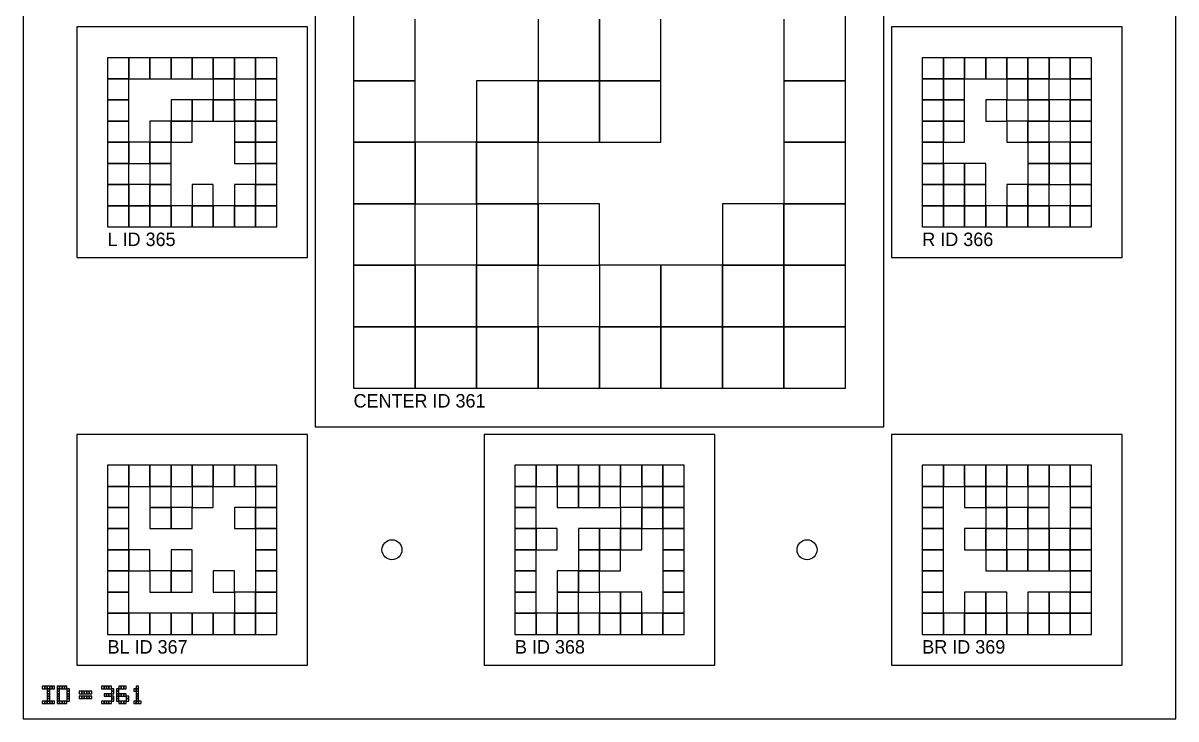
# Model space of a CAD drawing. Extents: x 0 to 1260, y -12 to 1580.
# Drawn here: x 320 to 620, y 640 to 821 of the extents above; entities that cross this region are included whole.
import ezdxf

# ---------------------------------------------------------------- set-up
doc = ezdxf.new("R2010")
doc.units = 0
for name, color, linetype in [('BLACK_POCKET', 7, 'CONTINUOUS'), ('BOARD_TEXT', 7, 'CONTINUOUS'), ('CUT', 7, 'CONTINUOUS'), ('LABEL', 3, 'CONTINUOUS'), ('MOUNT_HOLE', 6, 'CONTINUOUS'), ('QUIET_ZONE', 5, 'CONTINUOUS'), ('TAG_BOUNDARY', 8, 'CONTINUOUS')]:
    doc.layers.add(name, color=color, linetype=linetype)

msp = doc.modelspace()

# ---------------------------------------------------------------- linework, layer by layer
at = {"layer": 'BLACK_POCKET'}
for p, q in [((406, 822), (406, 806)), ((422, 806), (422, 822)), ((454, 822), (454, 806)), ((470, 806), (470, 822)), ((470, 822), (470, 806)), ((486, 806), (486, 822)), ((518, 822), (518, 806)), ((534, 806), (534, 822)), ((347.5, 812), (342, 812)), ((342, 812), (342, 806.5)), ((347.5, 806.5), (347.5, 812)), ((353, 812), (347.5, 812)), ((347.5, 812), (347.5, 806.5)), ((353, 806.5), (353, 812)), ((358.5, 812), (353, 812)), ((353, 812), (353, 806.5)), ((358.5, 806.5), (358.5, 812)), ((364, 812), (358.5, 812)), ((358.5, 812), (358.5, 806.5)), ((364, 806.5), (364, 812)), ((369.5, 812), (364, 812)), ((364, 812), (364, 806.5)), ((369.5, 806.5), (369.5, 812)), ((375, 812), (369.5, 812)), ((369.5, 812), (369.5, 806.5)), ((375, 806.5), (375, 812)), ((380.5, 812), (375, 812)), ((375, 812), (375, 806.5)), ((380.5, 806.5), (380.5, 812)), ((386, 812), (380.5, 812)), ((380.5, 812), (380.5, 806.5)), ((386, 806.5), (386, 812)), ((559.5, 812), (554, 812)), ((554, 812), (554, 806.5)), ((559.5, 806.5), (559.5, 812)), ((565, 812), (559.5, 812)), ((559.5, 812), (559.5, 806.5)), ((565, 806.5), (565, 812)), ((570.5, 812), (565, 812)), ((565, 812), (565, 806.5)), ((570.5, 806.5), (570.5, 812)), ((576, 812), (570.5, 812)), ((570.5, 812), (570.5, 806.5)), ((576, 806.5), (576, 812)), ((581.5, 812), (576, 812)), ((576, 812), (576, 806.5)), ((581.5, 806.5), (581.5, 812)), ((587, 812), (581.5, 812)), ((581.5, 812), (581.5, 806.5)), ((587, 806.5), (587, 812)), ((592.5, 812), (587, 812)), ((587, 812), (587, 806.5)), ((592.5, 806.5), (592.5, 812)), ((598, 812), (592.5, 812)), ((592.5, 812), (592.5, 806.5)), ((598, 806.5), (598, 812)), ((342, 806.5), (347.5, 806.5)), ((347.5, 806.5), (342, 806.5)), ((342, 806.5), (342, 801)), ((347.5, 806.5), (353, 806.5)), ((347.5, 801), (347.5, 806.5)), ((353, 806.5), (358.5, 806.5)), ((358.5, 806.5), (364, 806.5)), ((364, 806.5), (369.5, 806.5)), ((369.5, 806.5), (375, 806.5)), ((375, 806.5), (369.5, 806.5)), ((369.5, 806.5), (369.5, 801)), ((375, 806.5), (380.5, 806.5)), ((375, 801), (375, 806.5)), ((380.5, 806.5), (386, 806.5)), ((386, 806.5), (380.5, 806.5)), ((380.5, 806.5), (380.5, 801)), ((386, 801), (386, 806.5)), ((406, 806), (422, 806)), ((422, 806), (406, 806)), ((406, 806), (406, 790)), ((422, 790), (422, 806)), ((454, 806), (438, 806)), ((438, 806), (438, 790)), ((454, 806), (470, 806)), ((454, 790), (454, 806)), ((470, 806), (454, 806)), ((454, 806), (454, 790)), ((470, 806), (486, 806)), ((470, 790), (470, 806)), ((486, 806), (470, 806)), ((470, 806), (470, 790)), ((486, 790), (486, 806)), ((518, 806), (534, 806)), ((534, 806), (518, 806)), ((518, 806), (518, 790)), ((534, 790), (534, 806)), ((554, 806.5), (559.5, 806.5)), ((559.5, 806.5), (554, 806.5)), ((554, 806.5), (554, 801)), ((559.5, 806.5), (565, 806.5)), ((559.5, 801), (559.5, 806.5)), ((565, 806.5), (559.5, 806.5)), ((559.5, 806.5), (559.5, 801)), ((565, 806.5), (570.5, 806.5)), ((565, 801), (565, 806.5)), ((570.5, 806.5), (576, 806.5)), ((576, 806.5), (581.5, 806.5)), ((581.5, 806.5), (576, 806.5)), ((576, 806.5), (576, 801)), ((581.5, 806.5), (587, 806.5)), ((581.5, 801), (581.5, 806.5)), ((587, 806.5), (581.5, 806.5)), ((581.5, 806.5), (581.5, 801)), ((587, 806.5), (592.5, 806.5)), ((587, 801), (587, 806.5)), ((592.5, 806.5), (598, 806.5)), ((598, 806.5), (592.5, 806.5)), ((592.5, 806.5), (592.5, 801)), ((598, 801), (598, 806.5)), ((342, 801), (347.5, 801)), ((347.5, 801), (342, 801)), ((342, 801), (342, 795.5)), ((347.5, 795.5), (347.5, 801)), ((364, 801), (358.5, 801)), ((358.5, 801), (358.5, 795.5)), ((364, 795.5), (364, 801)), ((369.5, 801), (364, 801)), ((364, 801), (364, 795.5)), ((369.5, 801), (375, 801)), ((369.5, 795.5), (369.5, 801)), ((375, 801), (369.5, 801)), ((369.5, 801), (369.5, 795.5)), ((375, 795.5), (375, 801)), ((380.5, 801), (375, 801)), ((375, 801), (375, 795.5)), ((380.5, 801), (386, 801)), ((380.5, 795.5), (380.5, 801)), ((386, 801), (380.5, 801)), ((380.5, 801), (380.5, 795.5)), ((386, 795.5), (386, 801)), ((554, 801), (559.5, 801)), ((559.5, 801), (554, 801)), ((554, 801), (554, 795.5)), ((559.5, 801), (565, 801)), ((559.5, 795.5), (559.5, 801)), ((565, 801), (559.5, 801)), ((559.5, 801), (559.5, 795.5)), ((565, 795.5), (565, 801)), ((576, 801), (570.5, 801)), ((570.5, 801), (570.5, 795.5)), ((576, 801), (581.5, 801)), ((576, 795.5), (576, 801)), ((581.5, 801), (587, 801)), ((587, 801), (581.5, 801)), ((581.5, 801), (581.5, 795.5)), ((587, 795.5), (587, 801)), ((592.5, 801), (587, 801)), ((587, 801), (587, 795.5)), ((592.5, 801), (598, 801)), ((592.5, 795.5), (592.5, 801)), ((598, 801), (592.5, 801)), ((592.5, 801), (592.5, 795.5)), ((598, 795.5), (598, 801)), ((342, 795.5), (347.5, 795.5)), ((347.5, 795.5), (342, 795.5)), ((342, 795.5), (342, 790)), ((347.5, 790), (347.5, 795.5)), ((358.5, 795.5), (353, 795.5)), ((353, 795.5), (353, 790)), ((358.5, 795.5), (364, 795.5)), ((358.5, 790), (358.5, 795.5)), ((364, 795.5), (358.5, 795.5)), ((358.5, 795.5), (358.5, 790)), ((364, 795.5), (369.5, 795.5)), ((364, 790), (364, 795.5)), ((369.5, 795.5), (375, 795.5)), ((375, 795.5), (380.5, 795.5)), ((380.5, 795.5), (375, 795.5)), ((375, 795.5), (375, 790)), ((380.5, 795.5), (386, 795.5)), ((380.5, 790), (380.5, 795.5)), ((386, 795.5), (380.5, 795.5)), ((380.5, 795.5), (380.5, 790)), ((386, 790), (386, 795.5)), ((554, 795.5), (559.5, 795.5)), ((559.5, 795.5), (554, 795.5)), ((554, 795.5), (554, 790)), ((559.5, 795.5), (565, 795.5)), ((559.5, 790), (559.5, 795.5)), ((565, 795.5), (559.5, 795.5)), ((559.5, 795.5), (559.5, 790)), ((565, 790), (565, 795.5)), ((570.5, 795.5), (576, 795.5)), ((581.5, 795.5), (576, 795.5)), ((576, 795.5), (576, 790)), ((581.5, 795.5), (587, 795.5)), ((581.5, 790), (581.5, 795.5)), ((587, 795.5), (581.5, 795.5)), ((581.5, 795.5), (581.5, 790)), ((587, 795.5), (592.5, 795.5)), ((587, 790), (587, 795.5)), ((592.5, 795.5), (598, 795.5)), ((598, 795.5), (592.5, 795.5)), ((592.5, 795.5), (592.5, 790)), ((598, 790), (598, 795.5)), ((342, 790), (347.5, 790)), ((347.5, 790), (342, 790)), ((342, 790), (342, 784.5)), ((347.5, 784.5), (347.5, 790)), ((353, 790), (347.5, 790)), ((347.5, 790), (347.5, 784.5)), ((353, 790), (358.5, 790)), ((353, 784.5), (353, 790)), ((358.5, 790), (353, 790)), ((353, 790), (353, 784.5)), ((358.5, 790), (364, 790)), ((358.5, 784.5), (358.5, 790)), ((375, 790), (380.5, 790)), ((380.5, 790), (375, 790)), ((375, 790), (375, 784.5)), ((380.5, 790), (386, 790)), ((380.5, 784.5), (380.5, 790)), ((386, 790), (380.5, 790)), ((380.5, 790), (380.5, 784.5)), ((386, 784.5), (386, 790)), ((406, 790), (422, 790)), ((422, 790), (406, 790)), ((406, 790), (406, 774)), ((422, 774), (422, 790)), ((438, 790), (422, 790)), ((422, 790), (422, 774)), ((438, 790), (454, 790)), ((438, 774), (438, 790)), ((454, 790), (438, 790)), ((438, 790), (438, 774)), ((454, 790), (470, 790)), ((454, 774), (454, 790)), ((470, 790), (486, 790)), ((518, 790), (534, 790)), ((534, 790), (518, 790)), ((518, 790), (518, 774)), ((534, 774), (534, 790)), ((554, 790), (559.5, 790)), ((559.5, 790), (554, 790)), ((554, 790), (554, 784.5)), ((559.5, 790), (565, 790)), ((559.5, 784.5), (559.5, 790)), ((576, 790), (581.5, 790)), ((581.5, 790), (587, 790)), ((587, 790), (581.5, 790)), ((581.5, 790), (581.5, 784.5)), ((587, 784.5), (587, 790)), ((592.5, 790), (587, 790)), ((587, 790), (587, 784.5)), ((592.5, 790), (598, 790)), ((592.5, 784.5), (592.5, 790)), ((598, 790), (592.5, 790)), ((592.5, 790), (592.5, 784.5)), ((598, 784.5), (598, 790)), ((342, 784.5), (347.5, 784.5)), ((347.5, 784.5), (342, 784.5)), ((342, 784.5), (342, 779)), ((347.5, 784.5), (353, 784.5)), ((347.5, 779), (347.5, 784.5)), ((353, 784.5), (358.5, 784.5)), ((358.5, 784.5), (353, 784.5)), ((353, 784.5), (353, 779)), ((358.5, 779), (358.5, 784.5)), ((375, 784.5), (380.5, 784.5)), ((380.5, 784.5), (386, 784.5)), ((386, 784.5), (380.5, 784.5)), ((380.5, 784.5), (380.5, 779)), ((386, 779), (386, 784.5)), ((554, 784.5), (559.5, 784.5)), ((559.5, 784.5), (554, 784.5)), ((554, 784.5), (554, 779)), ((559.5, 779), (559.5, 784.5)), ((565, 784.5), (559.5, 784.5)), ((559.5, 784.5), (559.5, 779)), ((565, 779), (565, 784.5)), ((570.5, 784.5), (565, 784.5)), ((565, 784.5), (565, 779)), ((570.5, 779), (570.5, 784.5)), ((581.5, 784.5), (587, 784.5)), ((587, 784.5), (581.5, 784.5)), ((581.5, 784.5), (581.5, 779)), ((587, 784.5), (592.5, 784.5)), ((587, 779), (587, 784.5)), ((592.5, 784.5), (587, 784.5)), ((587, 784.5), (587, 779)), ((592.5, 784.5), (598, 784.5)), ((592.5, 779), (592.5, 784.5)), ((598, 784.5), (592.5, 784.5)), ((592.5, 784.5), (592.5, 779)), ((598, 779), (598, 784.5)), ((342, 779), (347.5, 779)), ((347.5, 779), (342, 779)), ((342, 779), (342, 773.5)), ((347.5, 773.5), (347.5, 779)), ((353, 779), (347.5, 779)), ((347.5, 779), (347.5, 773.5)), ((353, 779), (358.5, 779)), ((353, 773.5), (353, 779)), ((358.5, 779), (353, 779)), ((353, 779), (353, 773.5)), ((358.5, 773.5), (358.5, 779)), ((369.5, 779), (364, 779)), ((364, 779), (364, 773.5)), ((369.5, 773.5), (369.5, 779)), ((380.5, 779), (375, 779)), ((375, 779), (375, 773.5)), ((380.5, 779), (386, 779)), ((380.5, 773.5), (380.5, 779)), ((386, 779), (380.5, 779)), ((380.5, 779), (380.5, 773.5)), ((386, 773.5), (386, 779)), ((554, 779), (559.5, 779)), ((559.5, 779), (554, 779)), ((554, 779), (554, 773.5)), ((559.5, 779), (565, 779)), ((559.5, 773.5), (559.5, 779)), ((565, 779), (559.5, 779)), ((559.5, 779), (559.5, 773.5)), ((565, 779), (570.5, 779)), ((565, 773.5), (565, 779)), ((570.5, 779), (565, 779)), ((565, 779), (565, 773.5)), ((570.5, 773.5), (570.5, 779)), ((581.5, 779), (576, 779)), ((576, 779), (576, 773.5)), ((581.5, 779), (587, 779)), ((581.5, 773.5), (581.5, 779)), ((587, 779), (581.5, 779)), ((581.5, 779), (581.5, 773.5)), ((587, 779), (592.5, 779)), ((587, 773.5), (587, 779)), ((592.5, 779), (598, 779)), ((598, 779), (592.5, 779)), ((592.5, 779), (592.5, 773.5)), ((598, 773.5), (598, 779)), ((406, 774), (422, 774)), ((422, 774), (406, 774)), ((406, 774), (406, 758)), ((422, 774), (438, 774)), ((422, 758), (422, 774)), ((438, 774), (454, 774)), ((454, 774), (438, 774)), ((438, 774), (438, 758)), ((454, 758), (454, 774)), ((470, 774), (454, 774)), ((454, 774), (454, 758)), ((470, 758), (470, 774)), ((518, 774), (502, 774)), ((502, 774), (502, 758)), ((518, 774), (534, 774)), ((518, 758), (518, 774)), ((534, 774), (518, 774)), ((518, 774), (518, 758)), ((534, 758), (534, 774)), ((342, 773.5), (347.5, 773.5)), ((347.5, 773.5), (342, 773.5)), ((342, 773.5), (342, 768)), ((347.5, 773.5), (353, 773.5)), ((347.5, 768), (347.5, 773.5)), ((353, 773.5), (347.5, 773.5)), ((347.5, 773.5), (347.5, 768)), ((353, 773.5), (358.5, 773.5)), ((353, 768), (353, 773.5)), ((358.5, 773.5), (353, 773.5)), ((353, 773.5), (353, 768)), ((358.5, 768), (358.5, 773.5)), ((364, 773.5), (358.5, 773.5)), ((358.5, 773.5), (358.5, 768)), ((364, 773.5), (369.5, 773.5)), ((364, 768), (364, 773.5)), ((369.5, 773.5), (364, 773.5)), ((364, 773.5), (364, 768)), ((369.5, 768), (369.5, 773.5)), ((375, 773.5), (369.5, 773.5)), ((369.5, 773.5), (369.5, 768)), ((375, 773.5), (380.5, 773.5)), ((375, 768), (375, 773.5)), ((380.5, 773.5), (375, 773.5)), ((375, 773.5), (375, 768)), ((380.5, 773.5), (386, 773.5)), ((380.5, 768), (380.5, 773.5)), ((386, 773.5), (380.5, 773.5)), ((380.5, 773.5), (380.5, 768)), ((386, 768), (386, 773.5)), ((554, 773.5), (559.5, 773.5)), ((559.5, 773.5), (554, 773.5)), ((554, 773.5), (554, 768)), ((559.5, 773.5), (565, 773.5)), ((559.5, 768), (559.5, 773.5)), ((565, 773.5), (559.5, 773.5)), ((559.5, 773.5), (559.5, 768)), ((565, 773.5), (570.5, 773.5)), ((565, 768), (565, 773.5)), ((570.5, 773.5), (565, 773.5)), ((565, 773.5), (565, 768)), ((570.5, 768), (570.5, 773.5)), ((576, 773.5), (570.5, 773.5)), ((570.5, 773.5), (570.5, 768)), ((576, 773.5), (581.5, 773.5)), ((576, 768), (576, 773.5)), ((581.5, 773.5), (576, 773.5)), ((576, 773.5), (576, 768)), ((581.5, 773.5), (587, 773.5)), ((581.5, 768), (581.5, 773.5)), ((587, 773.5), (581.5, 773.5)), ((581.5, 773.5), (581.5, 768)), ((587, 768), (587, 773.5)), ((592.5, 773.5), (587, 773.5)), ((587, 773.5), (587, 768)), ((592.5, 773.5), (598, 773.5)), ((592.5, 768), (592.5, 773.5)), ((598, 773.5), (592.5, 773.5)), ((592.5, 773.5), (592.5, 768)), ((598, 768), (598, 773.5)), ((342, 768), (347.5, 768)), ((347.5, 768), (353, 768)), ((353, 768), (358.5, 768)), ((358.5, 768), (364, 768)), ((364, 768), (369.5, 768)), ((369.5, 768), (375, 768)), ((375, 768), (380.5, 768)), ((380.5, 768), (386, 768)), ((554, 768), (559.5, 768)), ((559.5, 768), (565, 768)), ((565, 768), (570.5, 768)), ((570.5, 768), (576, 768)), ((576, 768), (581.5, 768)), ((581.5, 768), (587, 768)), ((587, 768), (592.5, 768)), ((592.5, 768), (598, 768)), ((406, 758), (422, 758)), ((422, 758), (406, 758)), ((406, 758), (406, 742)), ((422, 742), (422, 758)), ((438, 758), (422, 758)), ((422, 758), (422, 742)), ((438, 758), (454, 758)), ((438, 742), (438, 758)), ((454, 758), (438, 758)), ((438, 758), (438, 742)), ((454, 758), (470, 758)), ((454, 742), (454, 758)), ((486, 758), (470, 758)), ((470, 758), (470, 742)), ((486, 742), (486, 758)), ((502, 758), (486, 758)), ((486, 758), (486, 742)), ((502, 758), (518, 758)), ((502, 742), (502, 758)), ((518, 758), (502, 758)), ((502, 758), (502, 742)), ((518, 758), (534, 758)), ((518, 742), (518, 758)), ((534, 758), (518, 758)), ((518, 758), (518, 742)), ((534, 742), (534, 758)), ((406, 742), (422, 742)), ((422, 742), (406, 742)), ((406, 742), (406, 726)), ((422, 742), (438, 742)), ((422, 726), (422, 742)), ((438, 742), (422, 742)), ((422, 742), (422, 726)), ((438, 742), (454, 742)), ((438, 726), (438, 742)), ((454, 742), (438, 742)), ((438, 742), (438, 726)), ((454, 726), (454, 742)), ((470, 742), (454, 742)), ((454, 742), (454, 726)), ((470, 742), (486, 742)), ((470, 726), (470, 742)), ((486, 742), (470, 742)), ((470, 742), (470, 726)), ((486, 742), (502, 742)), ((486, 726), (486, 742)), ((502, 742), (486, 742)), ((486, 742), (486, 726)), ((502, 742), (518, 742)), ((502, 726), (502, 742)), ((518, 742), (502, 742)), ((502, 742), (502, 726)), ((518, 742), (534, 742)), ((518, 726), (518, 742)), ((534, 742), (518, 742)), ((518, 742), (518, 726)), ((534, 726), (534, 742)), ((406, 726), (422, 726)), ((422, 726), (438, 726)), ((438, 726), (454, 726)), ((454, 726), (470, 726)), ((470, 726), (486, 726)), ((486, 726), (502, 726)), ((502, 726), (518, 726)), ((518, 726), (534, 726)), ((347.5, 706), (342, 706)), ((342, 706), (342, 700.5)), ((347.5, 700.5), (347.5, 706)), ((353, 706), (347.5, 706)), ((347.5, 706), (347.5, 700.5)), ((353, 700.5), (353, 706)), ((358.5, 706), (353, 706)), ((353, 706), (353, 700.5)), ((358.5, 700.5), (358.5, 706)), ((364, 706), (358.5, 706)), ((358.5, 706), (358.5, 700.5)), ((364, 700.5), (364, 706)), ((369.5, 706), (364, 706)), ((364, 706), (364, 700.5)), ((369.5, 700.5), (369.5, 706)), ((375, 706), (369.5, 706)), ((369.5, 706), (369.5, 700.5)), ((375, 700.5), (375, 706)), ((380.5, 706), (375, 706)), ((375, 706), (375, 700.5)), ((380.5, 700.5), (380.5, 706)), ((386, 706), (380.5, 706)), ((380.5, 706), (380.5, 700.5)), ((386, 700.5), (386, 706)), ((453.5, 706), (448, 706)), ((448, 706), (448, 700.5)), ((453.5, 700.5), (453.5, 706)), ((459, 706), (453.5, 706)), ((453.5, 706), (453.5, 700.5)), ((459, 700.5), (459, 706)), ((464.5, 706), (459, 706)), ((459, 706), (459, 700.5)), ((464.5, 700.5), (464.5, 706)), ((470, 706), (464.5, 706)), ((464.5, 706), (464.5, 700.5)), ((470, 700.5), (470, 706)), ((475.5, 706), (470, 706)), ((470, 706), (470, 700.5)), ((475.5, 700.5), (475.5, 706)), ((481, 706), (475.5, 706)), ((475.5, 706), (475.5, 700.5)), ((481, 700.5), (481, 706)), ((486.5, 706), (481, 706)), ((481, 706), (481, 700.5)), ((486.5, 700.5), (486.5, 706)), ((492, 706), (486.5, 706)), ((486.5, 706), (486.5, 700.5)), ((492, 700.5), (492, 706)), ((559.5, 706), (554, 706)), ((554, 706), (554, 700.5)), ((559.5, 700.5), (559.5, 706)), ((565, 706), (559.5, 706)), ((559.5, 706), (559.5, 700.5)), ((565, 700.5), (565, 706)), ((570.5, 706), (565, 706)), ((565, 706), (565, 700.5)), ((570.5, 700.5), (570.5, 706)), ((576, 706), (570.5, 706)), ((570.5, 706), (570.5, 700.5)), ((576, 700.5), (576, 706)), ((581.5, 706), (576, 706)), ((576, 706), (576, 700.5)), ((581.5, 700.5), (581.5, 706)), ((587, 706), (581.5, 706)), ((581.5, 706), (581.5, 700.5)), ((587, 700.5), (587, 706)), ((592.5, 706), (587, 706)), ((587, 706), (587, 700.5)), ((592.5, 700.5), (592.5, 706)), ((598, 706), (592.5, 706)), ((592.5, 706), (592.5, 700.5)), ((598, 700.5), (598, 706)), ((342, 700.5), (347.5, 700.5)), ((347.5, 700.5), (342, 700.5)), ((342, 700.5), (342, 695)), ((347.5, 700.5), (353, 700.5)), ((347.5, 695), (347.5, 700.5)), ((353, 700.5), (358.5, 700.5)), ((358.5, 700.5), (353, 700.5)), ((353, 700.5), (353, 695)), ((358.5, 700.5), (364, 700.5)), ((358.5, 695), (358.5, 700.5)), ((364, 700.5), (369.5, 700.5)), ((369.5, 700.5), (364, 700.5)), ((364, 700.5), (364, 695)), ((369.5, 700.5), (375, 700.5)), ((369.5, 695), (369.5, 700.5)), ((375, 700.5), (380.5, 700.5)), ((380.5, 700.5), (386, 700.5)), ((386, 700.5), (380.5, 700.5)), ((380.5, 700.5), (380.5, 695)), ((386, 695), (386, 700.5)), ((448, 700.5), (453.5, 700.5)), ((453.5, 700.5), (448, 700.5)), ((448, 700.5), (448, 695)), ((453.5, 700.5), (459, 700.5)), ((453.5, 695), (453.5, 700.5)), ((459, 700.5), (464.5, 700.5)), ((464.5, 700.5), (459, 700.5)), ((459, 700.5), (459, 695)), ((464.5, 700.5), (470, 700.5)), ((464.5, 695), (464.5, 700.5)), ((470, 700.5), (464.5, 700.5)), ((464.5, 700.5), (464.5, 695)), ((470, 700.5), (475.5, 700.5)), ((470, 695), (470, 700.5)), ((475.5, 700.5), (470, 700.5)), ((470, 700.5), (470, 695)), ((475.5, 700.5), (481, 700.5)), ((475.5, 695), (475.5, 700.5)), ((481, 700.5), (486.5, 700.5)), ((486.5, 700.5), (481, 700.5)), ((481, 700.5), (481, 695)), ((486.5, 700.5), (492, 700.5)), ((486.5, 695), (486.5, 700.5)), ((492, 700.5), (486.5, 700.5)), ((486.5, 700.5), (486.5, 695)), ((492, 695), (492, 700.5)), ((554, 700.5), (559.5, 700.5)), ((559.5, 700.5), (554, 700.5)), ((554, 700.5), (554, 695)), ((559.5, 700.5), (565, 700.5)), ((559.5, 695), (559.5, 700.5)), ((565, 700.5), (570.5, 700.5)), ((570.5, 700.5), (565, 700.5)), ((565, 700.5), (565, 695)), ((570.5, 700.5), (576, 700.5)), ((570.5, 695), (570.5, 700.5)), ((576, 700.5), (570.5, 700.5)), ((570.5, 700.5), (570.5, 695)), ((576, 700.5), (581.5, 700.5)), ((576, 695), (576, 700.5)), ((581.5, 700.5), (587, 700.5)), ((587, 700.5), (581.5, 700.5)), ((581.5, 700.5), (581.5, 695)), ((587, 700.5), (592.5, 700.5)), ((587, 695), (587, 700.5)), ((592.5, 700.5), (598, 700.5)), ((598, 700.5), (592.5, 700.5)), ((592.5, 700.5), (592.5, 695)), ((598, 695), (598, 700.5)), ((342, 695), (347.5, 695)), ((347.5, 695), (342, 695)), ((342, 695), (342, 689.5)), ((347.5, 689.5), (347.5, 695)), ((353, 695), (358.5, 695)), ((358.5, 695), (353, 695)), ((353, 695), (353, 689.5)), ((358.5, 689.5), (358.5, 695)), ((364, 695), (358.5, 695)), ((358.5, 695), (358.5, 689.5)), ((364, 695), (369.5, 695)), ((364, 689.5), (364, 695)), ((380.5, 695), (375, 695)), ((375, 695), (375, 689.5)), ((380.5, 695), (386, 695)), ((380.5, 689.5), (380.5, 695)), ((386, 695), (380.5, 695)), ((380.5, 695), (380.5, 689.5)), ((386, 689.5), (386, 695)), ((448, 695), (453.5, 695)), ((453.5, 695), (448, 695)), ((448, 695), (448, 689.5)), ((453.5, 689.5), (453.5, 695)), ((459, 695), (464.5, 695)), ((464.5, 695), (470, 695)), ((470, 695), (475.5, 695)), ((481, 695), (475.5, 695)), ((475.5, 695), (475.5, 689.5)), ((481, 695), (486.5, 695)), ((481, 689.5), (481, 695)), ((486.5, 695), (481, 695)), ((481, 695), (481, 689.5)), ((486.5, 695), (492, 695)), ((486.5, 689.5), (486.5, 695)), ((492, 695), (486.5, 695)), ((486.5, 695), (486.5, 689.5)), ((492, 689.5), (492, 695)), ((554, 695), (559.5, 695)), ((559.5, 695), (554, 695)), ((554, 695), (554, 689.5)), ((559.5, 689.5), (559.5, 695)), ((565, 695), (570.5, 695)), ((570.5, 695), (576, 695)), ((576, 695), (570.5, 695)), ((570.5, 695), (570.5, 689.5)), ((576, 689.5), (576, 695)), ((581.5, 695), (576, 695)), ((576, 695), (576, 689.5)), ((581.5, 695), (587, 695)), ((581.5, 689.5), (581.5, 695)), ((587, 695), (581.5, 695)), ((581.5, 695), (581.5, 689.5)), ((587, 689.5), (587, 695)), ((592.5, 695), (598, 695)), ((598, 695), (592.5, 695)), ((592.5, 695), (592.5, 689.5)), ((598, 689.5), (598, 695)), ((342, 689.5), (347.5, 689.5)), ((347.5, 689.5), (342, 689.5)), ((342, 689.5), (342, 684)), ((347.5, 684), (347.5, 689.5)), ((353, 689.5), (358.5, 689.5)), ((358.5, 689.5), (364, 689.5)), ((375, 689.5), (380.5, 689.5)), ((380.5, 689.5), (386, 689.5)), ((386, 689.5), (380.5, 689.5)), ((380.5, 689.5), (380.5, 684)), ((386, 684), (386, 689.5)), ((448, 689.5), (453.5, 689.5)), ((453.5, 689.5), (448, 689.5)), ((448, 689.5), (448, 684)), ((453.5, 684), (453.5, 689.5)), ((459, 689.5), (453.5, 689.5)), ((453.5, 689.5), (453.5, 684)), ((459, 684), (459, 689.5)), ((470, 689.5), (464.5, 689.5)), ((464.5, 689.5), (464.5, 684)), ((470, 684), (470, 689.5)), ((475.5, 689.5), (470, 689.5)), ((470, 689.5), (470, 684)), ((475.5, 689.5), (481, 689.5)), ((475.5, 684), (475.5, 689.5)), ((481, 689.5), (475.5, 689.5)), ((475.5, 689.5), (475.5, 684)), ((481, 689.5), (486.5, 689.5)), ((481, 684), (481, 689.5)), ((486.5, 689.5), (492, 689.5)), ((492, 689.5), (486.5, 689.5)), ((486.5, 689.5), (486.5, 684)), ((492, 684), (492, 689.5)), ((554, 689.5), (559.5, 689.5)), ((559.5, 689.5), (554, 689.5)), ((554, 689.5), (554, 684)), ((559.5, 684), (559.5, 689.5)), ((570.5, 689.5), (565, 689.5)), ((565, 689.5), (565, 684)), ((570.5, 689.5), (576, 689.5)), ((570.5, 684), (570.5, 689.5)), ((576, 689.5), (570.5, 689.5)), ((570.5, 689.5), (570.5, 684)), ((576, 689.5), (581.5, 689.5)), ((576, 684), (576, 689.5)), ((581.5, 689.5), (587, 689.5)), ((587, 689.5), (581.5, 689.5)), ((581.5, 689.5), (581.5, 684)), ((587, 684), (587, 689.5)), ((592.5, 689.5), (587, 689.5)), ((587, 689.5), (587, 684)), ((592.5, 689.5), (598, 689.5)), ((592.5, 684), (592.5, 689.5)), ((598, 689.5), (592.5, 689.5)), ((592.5, 689.5), (592.5, 684)), ((598, 684), (598, 689.5)), ((342, 684), (347.5, 684)), ((347.5, 684), (342, 684)), ((342, 684), (342, 678.5)), ((347.5, 678.5), (347.5, 684)), ((353, 684), (347.5, 684)), ((347.5, 684), (347.5, 678.5)), ((353, 678.5), (353, 684)), ((364, 684), (358.5, 684)), ((358.5, 684), (358.5, 678.5)), ((364, 678.5), (364, 684)), ((380.5, 684), (386, 684)), ((386, 684), (380.5, 684)), ((380.5, 684), (380.5, 678.5)), ((386, 678.5), (386, 684)), ((448, 684), (453.5, 684)), ((453.5, 684), (448, 684)), ((448, 684), (448, 678.5)), ((453.5, 684), (459, 684)), ((453.5, 678.5), (453.5, 684)), ((464.5, 684), (470, 684)), ((470, 684), (464.5, 684)), ((464.5, 684), (464.5, 678.5)), ((470, 684), (475.5, 684)), ((470, 678.5), (470, 684)), ((475.5, 684), (470, 684)), ((470, 684), (470, 678.5)), ((475.5, 684), (481, 684)), ((475.5, 678.5), (475.5, 684)), ((486.5, 684), (492, 684)), ((492, 684), (486.5, 684)), ((486.5, 684), (486.5, 678.5)), ((492, 678.5), (492, 684)), ((554, 684), (559.5, 684)), ((559.5, 684), (554, 684)), ((554, 684), (554, 678.5)), ((559.5, 678.5), (559.5, 684)), ((565, 684), (570.5, 684)), ((570.5, 684), (576, 684)), ((576, 684), (570.5, 684)), ((570.5, 684), (570.5, 678.5)), ((576, 678.5), (576, 684)), ((581.5, 684), (576, 684)), ((576, 684), (576, 678.5)), ((581.5, 684), (587, 684)), ((581.5, 678.5), (581.5, 684)), ((587, 684), (581.5, 684)), ((581.5, 684), (581.5, 678.5)), ((587, 684), (592.5, 684)), ((587, 678.5), (587, 684)), ((592.5, 684), (587, 684)), ((587, 684), (587, 678.5)), ((592.5, 684), (598, 684)), ((592.5, 678.5), (592.5, 684)), ((598, 684), (592.5, 684)), ((592.5, 684), (592.5, 678.5)), ((598, 678.5), (598, 684)), ((342, 678.5), (347.5, 678.5)), ((347.5, 678.5), (342, 678.5)), ((342, 678.5), (342, 673)), ((347.5, 678.5), (353, 678.5)), ((347.5, 673), (347.5, 678.5)), ((358.5, 678.5), (353, 678.5)), ((353, 678.5), (353, 673)), ((358.5, 678.5), (364, 678.5)), ((358.5, 673), (358.5, 678.5)), ((364, 678.5), (358.5, 678.5)), ((358.5, 678.5), (358.5, 673)), ((364, 673), (364, 678.5)), ((375, 678.5), (369.5, 678.5)), ((369.5, 678.5), (369.5, 673)), ((375, 673), (375, 678.5)), ((380.5, 678.5), (386, 678.5)), ((386, 678.5), (380.5, 678.5)), ((380.5, 678.5), (380.5, 673)), ((386, 673), (386, 678.5)), ((448, 678.5), (453.5, 678.5)), ((453.5, 678.5), (448, 678.5)), ((448, 678.5), (448, 673)), ((453.5, 673), (453.5, 678.5)), ((464.5, 678.5), (459, 678.5)), ((459, 678.5), (459, 673)), ((464.5, 678.5), (470, 678.5)), ((464.5, 673), (464.5, 678.5)), ((470, 678.5), (464.5, 678.5)), ((464.5, 678.5), (464.5, 673)), ((470, 678.5), (475.5, 678.5)), ((470, 673), (470, 678.5)), ((486.5, 678.5), (492, 678.5)), ((492, 678.5), (486.5, 678.5)), ((486.5, 678.5), (486.5, 673)), ((492, 673), (492, 678.5)), ((554, 678.5), (559.5, 678.5)), ((559.5, 678.5), (554, 678.5)), ((554, 678.5), (554, 673)), ((559.5, 673), (559.5, 678.5)), ((570.5, 678.5), (576, 678.5)), ((576, 678.5), (581.5, 678.5)), ((581.5, 678.5), (587, 678.5)), ((587, 678.5), (592.5, 678.5)), ((592.5, 678.5), (598, 678.5)), ((598, 678.5), (592.5, 678.5)), ((592.5, 678.5), (592.5, 673)), ((598, 673), (598, 678.5)), ((342, 673), (347.5, 673)), ((347.5, 673), (342, 673)), ((342, 673), (342, 667.5)), ((347.5, 667.5), (347.5, 673)), ((353, 673), (358.5, 673)), ((358.5, 673), (364, 673)), ((369.5, 673), (375, 673)), ((380.5, 673), (375, 673)), ((375, 673), (375, 667.5)), ((380.5, 673), (386, 673)), ((380.5, 667.5), (380.5, 673)), ((386, 673), (380.5, 673)), ((380.5, 673), (380.5, 667.5)), ((386, 667.5), (386, 673)), ((448, 673), (453.5, 673)), ((453.5, 673), (448, 673)), ((448, 673), (448, 667.5)), ((453.5, 667.5), (453.5, 673)), ((459, 673), (464.5, 673)), ((464.5, 673), (459, 673)), ((459, 673), (459, 667.5)), ((464.5, 673), (470, 673)), ((464.5, 667.5), (464.5, 673)), ((475.5, 673), (470, 673)), ((470, 673), (470, 667.5)), ((475.5, 667.5), (475.5, 673)), ((481, 673), (475.5, 673)), ((475.5, 673), (475.5, 667.5)), ((481, 667.5), (481, 673)), ((486.5, 673), (492, 673)), ((492, 673), (486.5, 673)), ((486.5, 673), (486.5, 667.5)), ((492, 667.5), (492, 673)), ((554, 673), (559.5, 673)), ((559.5, 673), (554, 673)), ((554, 673), (554, 667.5)), ((559.5, 667.5), (559.5, 673)), ((570.5, 673), (565, 673)), ((565, 673), (565, 667.5)), ((570.5, 667.5), (570.5, 673)), ((576, 673), (570.5, 673)), ((570.5, 673), (570.5, 667.5)), ((576, 667.5), (576, 673)), ((587, 673), (581.5, 673)), ((581.5, 673), (581.5, 667.5)), ((587, 667.5), (587, 673)), ((592.5, 673), (587, 673)), ((587, 673), (587, 667.5)), ((592.5, 673), (598, 673)), ((592.5, 667.5), (592.5, 673)), ((598, 673), (592.5, 673)), ((592.5, 673), (592.5, 667.5)), ((598, 667.5), (598, 673)), ((342, 667.5), (347.5, 667.5)), ((347.5, 667.5), (342, 667.5)), ((342, 667.5), (342, 662)), ((347.5, 662), (347.5, 667.5)), ((353, 667.5), (347.5, 667.5)), ((347.5, 667.5), (347.5, 662)), ((353, 662), (353, 667.5)), ((358.5, 667.5), (353, 667.5)), ((353, 667.5), (353, 662)), ((358.5, 662), (358.5, 667.5)), ((364, 667.5), (358.5, 667.5)), ((358.5, 667.5), (358.5, 662)), ((364, 662), (364, 667.5)), ((369.5, 667.5), (364, 667.5)), ((364, 667.5), (364, 662)), ((369.5, 662), (369.5, 667.5)), ((375, 667.5), (369.5, 667.5)), ((369.5, 667.5), (369.5, 662)), ((375, 667.5), (380.5, 667.5)), ((375, 662), (375, 667.5)), ((380.5, 667.5), (375, 667.5)), ((375, 667.5), (375, 662)), ((380.5, 667.5), (386, 667.5)), ((380.5, 662), (380.5, 667.5)), ((386, 667.5), (380.5, 667.5)), ((380.5, 667.5), (380.5, 662)), ((386, 662), (386, 667.5)), ((448, 667.5), (453.5, 667.5)), ((453.5, 667.5), (448, 667.5)), ((448, 667.5), (448, 662)), ((453.5, 662), (453.5, 667.5)), ((459, 667.5), (453.5, 667.5)), ((453.5, 667.5), (453.5, 662)), ((459, 667.5), (464.5, 667.5)), ((459, 662), (459, 667.5)), ((464.5, 667.5), (459, 667.5)), ((459, 667.5), (459, 662)), ((464.5, 662), (464.5, 667.5)), ((470, 667.5), (464.5, 667.5)), ((464.5, 667.5), (464.5, 662)), ((470, 667.5), (475.5, 667.5)), ((470, 662), (470, 667.5)), ((475.5, 667.5), (470, 667.5)), ((470, 667.5), (470, 662)), ((475.5, 667.5), (481, 667.5)), ((475.5, 662), (475.5, 667.5)), ((481, 667.5), (475.5, 667.5)), ((475.5, 667.5), (475.5, 662)), ((481, 662), (481, 667.5)), ((486.5, 667.5), (481, 667.5)), ((481, 667.5), (481, 662)), ((486.5, 667.5), (492, 667.5)), ((486.5, 662), (486.5, 667.5)), ((492, 667.5), (486.5, 667.5)), ((486.5, 667.5), (486.5, 662)), ((492, 662), (492, 667.5)), ((554, 667.5), (559.5, 667.5)), ((559.5, 667.5), (554, 667.5)), ((554, 667.5), (554, 662)), ((559.5, 662), (559.5, 667.5)), ((565, 667.5), (559.5, 667.5)), ((559.5, 667.5), (559.5, 662)), ((565, 667.5), (570.5, 667.5)), ((565, 662), (565, 667.5)), ((570.5, 667.5), (565, 667.5)), ((565, 667.5), (565, 662)), ((570.5, 667.5), (576, 667.5)), ((570.5, 662), (570.5, 667.5)), ((576, 667.5), (570.5, 667.5)), ((570.5, 667.5), (570.5, 662)), ((576, 662), (576, 667.5)), ((581.5, 667.5), (576, 667.5)), ((576, 667.5), (576, 662)), ((581.5, 667.5), (587, 667.5)), ((581.5, 662), (581.5, 667.5)), ((587, 667.5), (581.5, 667.5)), ((581.5, 667.5), (581.5, 662)), ((587, 667.5), (592.5, 667.5)), ((587, 662), (587, 667.5)), ((592.5, 667.5), (587, 667.5)), ((587, 667.5), (587, 662)), ((592.5, 667.5), (598, 667.5)), ((592.5, 662), (592.5, 667.5)), ((598, 667.5), (592.5, 667.5)), ((592.5, 667.5), (592.5, 662)), ((598, 662), (598, 667.5)), ((342, 662), (347.5, 662)), ((347.5, 662), (353, 662)), ((353, 662), (358.5, 662)), ((358.5, 662), (364, 662)), ((364, 662), (369.5, 662)), ((369.5, 662), (375, 662)), ((375, 662), (380.5, 662)), ((380.5, 662), (386, 662)), ((448, 662), (453.5, 662)), ((453.5, 662), (459, 662)), ((459, 662), (464.5, 662)), ((464.5, 662), (470, 662)), ((470, 662), (475.5, 662)), ((475.5, 662), (481, 662)), ((481, 662), (486.5, 662)), ((486.5, 662), (492, 662)), ((554, 662), (559.5, 662)), ((559.5, 662), (565, 662)), ((565, 662), (570.5, 662)), ((570.5, 662), (576, 662)), ((576, 662), (581.5, 662)), ((581.5, 662), (587, 662)), ((587, 662), (592.5, 662)), ((592.5, 662), (598, 662))]:
    msp.add_line(p, q, dxfattribs=at)
at = {"layer": 'BOARD_TEXT'}
for p, q in [((325.642857, 648.5), (325, 648.5)), ((325, 648.5), (325, 647.857143)), ((325.642857, 647.857143), (325.642857, 648.5)), ((326.285714, 648.5), (325.642857, 648.5)), ((325.642857, 648.5), (325.642857, 647.857143)), ((326.285714, 647.857143), (326.285714, 648.5)), ((326.928571, 648.5), (326.285714, 648.5)), ((326.285714, 648.5), (326.285714, 647.857143)), ((326.928571, 647.857143), (326.928571, 648.5)), ((327.571429, 648.5), (326.928571, 648.5)), ((326.928571, 648.5), (326.928571, 647.857143)), ((327.571429, 647.857143), (327.571429, 648.5)), ((328.214286, 648.5), (327.571429, 648.5)), ((327.571429, 648.5), (327.571429, 647.857143)), ((328.214286, 647.857143), (328.214286, 648.5)), ((329.5, 648.5), (328.857143, 648.5)), ((328.857143, 648.5), (328.857143, 647.857143)), ((329.5, 647.857143), (329.5, 648.5)), ((330.142857, 648.5), (329.5, 648.5)), ((329.5, 648.5), (329.5, 647.857143)), ((330.142857, 647.857143), (330.142857, 648.5)), ((330.785714, 648.5), (330.142857, 648.5)), ((330.142857, 648.5), (330.142857, 647.857143)), ((330.785714, 647.857143), (330.785714, 648.5)), ((331.428571, 648.5), (330.785714, 648.5)), ((330.785714, 648.5), (330.785714, 647.857143)), ((331.428571, 647.857143), (331.428571, 648.5)), ((341.071429, 648.5), (340.428571, 648.5)), ((340.428571, 648.5), (340.428571, 647.857143)), ((341.071429, 647.857143), (341.071429, 648.5)), ((341.714286, 648.5), (341.071429, 648.5)), ((341.071429, 648.5), (341.071429, 647.857143)), ((341.714286, 647.857143), (341.714286, 648.5)), ((342.357143, 648.5), (341.714286, 648.5)), ((341.714286, 648.5), (341.714286, 647.857143)), ((342.357143, 647.857143), (342.357143, 648.5)), ((343, 648.5), (342.357143, 648.5)), ((342.357143, 648.5), (342.357143, 647.857143)), ((343, 647.857143), (343, 648.5)), ((345.571429, 648.5), (344.928571, 648.5)), ((344.928571, 648.5), (344.928571, 647.857143)), ((345.571429, 647.857143), (345.571429, 648.5)), ((346.214286, 648.5), (345.571429, 648.5)), ((345.571429, 648.5), (345.571429, 647.857143)), ((346.214286, 647.857143), (346.214286, 648.5)), ((346.857143, 648.5), (346.214286, 648.5)), ((346.214286, 648.5), (346.214286, 647.857143)), ((346.857143, 647.857143), (346.857143, 648.5)), ((350.071429, 648.5), (349.428571, 648.5)), ((349.428571, 648.5), (349.428571, 647.857143)), ((350.071429, 647.857143), (350.071429, 648.5)), ((325, 647.857143), (325.642857, 647.857143)), ((325.642857, 647.857143), (326.285714, 647.857143)), ((326.285714, 647.857143), (326.928571, 647.857143)), ((326.928571, 647.857143), (326.285714, 647.857143)), ((326.285714, 647.857143), (326.285714, 647.214286)), ((326.285714, 647.214286), (326.928571, 647.214286)), ((326.928571, 647.214286), (326.285714, 647.214286)), ((326.285714, 647.214286), (326.285714, 646.571429)), ((326.285714, 646.571429), (326.928571, 646.571429)), ((326.928571, 646.571429), (326.285714, 646.571429)), ((326.285714, 646.571429), (326.285714, 645.928571)), ((326.285714, 645.928571), (326.928571, 645.928571)), ((326.928571, 645.928571), (326.285714, 645.928571)), ((326.285714, 645.928571), (326.285714, 645.285714)), ((326.285714, 645.285714), (326.928571, 645.285714)), ((326.928571, 645.285714), (326.285714, 645.285714)), ((326.285714, 645.285714), (326.285714, 644.642857)), ((326.928571, 647.857143), (327.571429, 647.857143)), ((326.928571, 647.214286), (326.928571, 647.857143)), ((326.928571, 646.571429), (326.928571, 647.214286)), ((326.928571, 645.928571), (326.928571, 646.571429)), ((326.928571, 645.285714), (326.928571, 645.928571)), ((326.928571, 644.642857), (326.928571, 645.285714)), ((327.571429, 647.857143), (328.214286, 647.857143)), ((328.857143, 647.857143), (329.5, 647.857143)), ((329.5, 647.857143), (328.857143, 647.857143)), ((328.857143, 647.857143), (328.857143, 647.214286)), ((328.857143, 647.214286), (329.5, 647.214286)), ((329.5, 647.214286), (328.857143, 647.214286)), ((328.857143, 647.214286), (328.857143, 646.571429)), ((328.857143, 646.571429), (329.5, 646.571429)), ((329.5, 646.571429), (328.857143, 646.571429)), ((328.857143, 646.571429), (328.857143, 645.928571)), ((328.857143, 645.928571), (329.5, 645.928571)), ((329.5, 645.928571), (328.857143, 645.928571)), ((328.857143, 645.928571), (328.857143, 645.285714)), ((328.857143, 645.285714), (329.5, 645.285714)), ((329.5, 645.285714), (328.857143, 645.285714)), ((328.857143, 645.285714), (328.857143, 644.642857)), ((329.5, 647.857143), (330.142857, 647.857143)), ((329.5, 647.214286), (329.5, 647.857143)), ((329.5, 646.571429), (329.5, 647.214286)), ((329.5, 645.928571), (329.5, 646.571429)), ((329.5, 645.285714), (329.5, 645.928571)), ((329.5, 644.642857), (329.5, 645.285714)), ((330.142857, 647.857143), (330.785714, 647.857143)), ((330.785714, 647.857143), (331.428571, 647.857143)), ((332.071429, 647.857143), (331.428571, 647.857143)), ((331.428571, 647.857143), (331.428571, 647.214286)), ((331.428571, 647.214286), (332.071429, 647.214286)), ((332.071429, 647.214286), (331.428571, 647.214286)), ((331.428571, 647.214286), (331.428571, 646.571429)), ((331.428571, 646.571429), (332.071429, 646.571429)), ((332.071429, 646.571429), (331.428571, 646.571429)), ((331.428571, 646.571429), (331.428571, 645.928571)), ((331.428571, 645.928571), (332.071429, 645.928571)), ((332.071429, 645.928571), (331.428571, 645.928571)), ((331.428571, 645.928571), (331.428571, 645.285714)), ((331.428571, 645.285714), (332.071429, 645.285714)), ((332.071429, 645.285714), (331.428571, 645.285714)), ((331.428571, 645.285714), (331.428571, 644.642857)), ((332.071429, 647.214286), (332.071429, 647.857143)), ((332.071429, 646.571429), (332.071429, 647.214286)), ((332.071429, 645.928571), (332.071429, 646.571429)), ((332.071429, 645.285714), (332.071429, 645.928571)), ((332.071429, 644.642857), (332.071429, 645.285714)), ((335.285714, 647.214286), (334.642857, 647.214286)), ((334.642857, 647.214286), (334.642857, 646.571429)), ((334.642857, 646.571429), (335.285714, 646.571429)), ((335.285714, 645.928571), (334.642857, 645.928571)), ((334.642857, 645.928571), (334.642857, 645.285714)), ((334.642857, 645.285714), (335.285714, 645.285714)), ((335.285714, 646.571429), (335.285714, 647.214286)), ((335.928571, 647.214286), (335.285714, 647.214286)), ((335.285714, 647.214286), (335.285714, 646.571429)), ((335.285714, 646.571429), (335.928571, 646.571429)), ((335.285714, 645.285714), (335.285714, 645.928571)), ((335.928571, 645.928571), (335.285714, 645.928571)), ((335.285714, 645.928571), (335.285714, 645.285714)), ((335.285714, 645.285714), (335.928571, 645.285714)), ((335.928571, 646.571429), (335.928571, 647.214286)), ((336.571429, 647.214286), (335.928571, 647.214286)), ((335.928571, 647.214286), (335.928571, 646.571429)), ((335.928571, 646.571429), (336.571429, 646.571429)), ((335.928571, 645.285714), (335.928571, 645.928571)), ((336.571429, 645.928571), (335.928571, 645.928571)), ((335.928571, 645.928571), (335.928571, 645.285714)), ((335.928571, 645.285714), (336.571429, 645.285714)), ((336.571429, 646.571429), (336.571429, 647.214286)), ((337.214286, 647.214286), (336.571429, 647.214286)), ((336.571429, 647.214286), (336.571429, 646.571429)), ((336.571429, 646.571429), (337.214286, 646.571429)), ((336.571429, 645.285714), (336.571429, 645.928571)), ((337.214286, 645.928571), (336.571429, 645.928571)), ((336.571429, 645.928571), (336.571429, 645.285714)), ((336.571429, 645.285714), (337.214286, 645.285714)), ((337.214286, 646.571429), (337.214286, 647.214286)), ((337.857143, 647.214286), (337.214286, 647.214286)), ((337.214286, 647.214286), (337.214286, 646.571429)), ((337.214286, 646.571429), (337.857143, 646.571429)), ((337.214286, 645.285714), (337.214286, 645.928571)), ((337.857143, 645.928571), (337.214286, 645.928571)), ((337.214286, 645.928571), (337.214286, 645.285714)), ((337.214286, 645.285714), (337.857143, 645.285714)), ((337.857143, 646.571429), (337.857143, 647.214286)), ((337.857143, 645.285714), (337.857143, 645.928571)), ((340.428571, 647.857143), (341.071429, 647.857143)), ((341.071429, 647.857143), (341.714286, 647.857143)), ((341.714286, 646.571429), (341.071429, 646.571429)), ((341.071429, 646.571429), (341.071429, 645.928571)), ((341.071429, 645.928571), (341.714286, 645.928571)), ((341.714286, 647.857143), (342.357143, 647.857143)), ((341.714286, 645.928571), (341.714286, 646.571429)), ((342.357143, 646.571429), (341.714286, 646.571429)), ((341.714286, 646.571429), (341.714286, 645.928571)), ((341.714286, 645.928571), (342.357143, 645.928571)), ((342.357143, 647.857143), (343, 647.857143)), ((342.357143, 645.928571), (342.357143, 646.571429)), ((343, 646.571429), (342.357143, 646.571429)), ((342.357143, 646.571429), (342.357143, 645.928571)), ((342.357143, 645.928571), (343, 645.928571)), ((343.642857, 647.857143), (343, 647.857143)), ((343, 647.857143), (343, 647.214286)), ((343, 647.214286), (343.642857, 647.214286)), ((343.642857, 647.214286), (343, 647.214286)), ((343, 647.214286), (343, 646.571429)), ((343, 646.571429), (343.642857, 646.571429)), ((343, 645.928571), (343, 646.571429)), ((343.642857, 645.928571), (343, 645.928571)), ((343, 645.928571), (343, 645.285714)), ((343, 645.285714), (343.642857, 645.285714)), ((343.642857, 645.285714), (343, 645.285714)), ((343, 645.285714), (343, 644.642857)), ((343.642857, 647.214286), (343.642857, 647.857143)), ((343.642857, 646.571429), (343.642857, 647.214286)), ((343.642857, 645.285714), (343.642857, 645.928571)), ((343.642857, 644.642857), (343.642857, 645.285714)), ((344.928571, 647.857143), (344.285714, 647.857143)), ((344.285714, 647.857143), (344.285714, 647.214286)), ((344.285714, 647.214286), (344.928571, 647.214286)), ((344.928571, 647.214286), (344.285714, 647.214286)), ((344.285714, 647.214286), (344.285714, 646.571429)), ((344.285714, 646.571429), (344.928571, 646.571429)), ((344.928571, 646.571429), (344.285714, 646.571429)), ((344.285714, 646.571429), (344.285714, 645.928571)), ((344.285714, 645.928571), (344.928571, 645.928571)), ((344.928571, 645.928571), (344.285714, 645.928571)), ((344.285714, 645.928571), (344.285714, 645.285714)), ((344.285714, 645.285714), (344.928571, 645.285714)), ((344.928571, 645.285714), (344.285714, 645.285714)), ((344.285714, 645.285714), (344.285714, 644.642857)), ((344.928571, 647.857143), (345.571429, 647.857143)), ((344.928571, 647.214286), (344.928571, 647.857143)), ((344.928571, 646.571429), (344.928571, 647.214286)), ((344.928571, 645.928571), (344.928571, 646.571429)), ((345.571429, 646.571429), (344.928571, 646.571429)), ((344.928571, 646.571429), (344.928571, 645.928571)), ((344.928571, 645.928571), (345.571429, 645.928571)), ((344.928571, 645.285714), (344.928571, 645.928571)), ((344.928571, 644.642857), (344.928571, 645.285714)), ((345.571429, 647.857143), (346.214286, 647.857143)), ((345.571429, 645.928571), (345.571429, 646.571429)), ((346.214286, 646.571429), (345.571429, 646.571429)), ((345.571429, 646.571429), (345.571429, 645.928571)), ((345.571429, 645.928571), (346.214286, 645.928571)), ((346.214286, 647.857143), (346.857143, 647.857143)), ((346.214286, 645.928571), (346.214286, 646.571429)), ((346.857143, 646.571429), (346.214286, 646.571429)), ((346.214286, 646.571429), (346.214286, 645.928571)), ((346.214286, 645.928571), (346.857143, 645.928571)), ((346.857143, 645.928571), (346.857143, 646.571429)), ((347.5, 645.928571), (346.857143, 645.928571)), ((346.857143, 645.928571), (346.857143, 645.285714)), ((346.857143, 645.285714), (347.5, 645.285714)), ((347.5, 645.285714), (346.857143, 645.285714)), ((346.857143, 645.285714), (346.857143, 644.642857)), ((347.5, 645.285714), (347.5, 645.928571)), ((347.5, 644.642857), (347.5, 645.285714)), ((349.428571, 647.857143), (348.785714, 647.857143)), ((348.785714, 647.857143), (348.785714, 647.214286)), ((348.785714, 647.214286), (349.428571, 647.214286)), ((349.428571, 647.857143), (350.071429, 647.857143)), ((349.428571, 647.214286), (349.428571, 647.857143)), ((350.071429, 647.857143), (349.428571, 647.857143)), ((349.428571, 647.857143), (349.428571, 647.214286)), ((349.428571, 647.214286), (350.071429, 647.214286)), ((350.071429, 647.214286), (349.428571, 647.214286)), ((349.428571, 647.214286), (349.428571, 646.571429)), ((349.428571, 646.571429), (350.071429, 646.571429)), ((350.071429, 646.571429), (349.428571, 646.571429)), ((349.428571, 646.571429), (349.428571, 645.928571)), ((349.428571, 645.928571), (350.071429, 645.928571)), ((350.071429, 645.928571), (349.428571, 645.928571)), ((349.428571, 645.928571), (349.428571, 645.285714)), ((349.428571, 645.285714), (350.071429, 645.285714)), ((350.071429, 645.285714), (349.428571, 645.285714)), ((349.428571, 645.285714), (349.428571, 644.642857)), ((350.071429, 647.214286), (350.071429, 647.857143)), ((350.071429, 646.571429), (350.071429, 647.214286)), ((350.071429, 645.928571), (350.071429, 646.571429)), ((350.071429, 645.285714), (350.071429, 645.928571)), ((350.071429, 644.642857), (350.071429, 645.285714)), ((325.642857, 644.642857), (325, 644.642857)), ((325, 644.642857), (325, 644)), ((325, 644), (325.642857, 644)), ((325.642857, 644), (325.642857, 644.642857)), ((326.285714, 644.642857), (325.642857, 644.642857)), ((325.642857, 644.642857), (325.642857, 644)), ((325.642857, 644), (326.285714, 644)), ((326.285714, 644.642857), (326.928571, 644.642857)), ((326.285714, 644), (326.285714, 644.642857)), ((326.928571, 644.642857), (326.285714, 644.642857)), ((326.285714, 644.642857), (326.285714, 644)), ((326.285714, 644), (326.928571, 644)), ((326.928571, 644), (326.928571, 644.642857)), ((327.571429, 644.642857), (326.928571, 644.642857)), ((326.928571, 644.642857), (326.928571, 644)), ((326.928571, 644), (327.571429, 644)), ((327.571429, 644), (327.571429, 644.642857)), ((328.214286, 644.642857), (327.571429, 644.642857)), ((327.571429, 644.642857), (327.571429, 644)), ((327.571429, 644), (328.214286, 644)), ((328.214286, 644), (328.214286, 644.642857)), ((328.857143, 644.642857), (329.5, 644.642857)), ((329.5, 644.642857), (328.857143, 644.642857)), ((328.857143, 644.642857), (328.857143, 644)), ((328.857143, 644), (329.5, 644)), ((329.5, 644), (329.5, 644.642857)), ((330.142857, 644.642857), (329.5, 644.642857)), ((329.5, 644.642857), (329.5, 644)), ((329.5, 644), (330.142857, 644)), ((330.142857, 644), (330.142857, 644.642857)), ((330.785714, 644.642857), (330.142857, 644.642857)), ((330.142857, 644.642857), (330.142857, 644)), ((330.142857, 644), (330.785714, 644)), ((330.785714, 644), (330.785714, 644.642857)), ((331.428571, 644.642857), (330.785714, 644.642857)), ((330.785714, 644.642857), (330.785714, 644)), ((330.785714, 644), (331.428571, 644)), ((331.428571, 644.642857), (332.071429, 644.642857)), ((331.428571, 644), (331.428571, 644.642857)), ((341.071429, 644.642857), (340.428571, 644.642857)), ((340.428571, 644.642857), (340.428571, 644)), ((340.428571, 644), (341.071429, 644)), ((341.071429, 644), (341.071429, 644.642857)), ((341.714286, 644.642857), (341.071429, 644.642857)), ((341.071429, 644.642857), (341.071429, 644)), ((341.071429, 644), (341.714286, 644)), ((341.714286, 644), (341.714286, 644.642857)), ((342.357143, 644.642857), (341.714286, 644.642857)), ((341.714286, 644.642857), (341.714286, 644)), ((341.714286, 644), (342.357143, 644)), ((342.357143, 644), (342.357143, 644.642857)), ((343, 644.642857), (342.357143, 644.642857)), ((342.357143, 644.642857), (342.357143, 644)), ((342.357143, 644), (343, 644)), ((343, 644.642857), (343.642857, 644.642857)), ((343, 644), (343, 644.642857)), ((344.285714, 644.642857), (344.928571, 644.642857)), ((345.571429, 644.642857), (344.928571, 644.642857)), ((344.928571, 644.642857), (344.928571, 644)), ((344.928571, 644), (345.571429, 644)), ((345.571429, 644), (345.571429, 644.642857)), ((346.214286, 644.642857), (345.571429, 644.642857)), ((345.571429, 644.642857), (345.571429, 644)), ((345.571429, 644), (346.214286, 644)), ((346.214286, 644), (346.214286, 644.642857)), ((346.857143, 644.642857), (346.214286, 644.642857)), ((346.214286, 644.642857), (346.214286, 644)), ((346.214286, 644), (346.857143, 644)), ((346.857143, 644.642857), (347.5, 644.642857)), ((346.857143, 644), (346.857143, 644.642857)), ((349.428571, 644.642857), (348.785714, 644.642857)), ((348.785714, 644.642857), (348.785714, 644)), ((348.785714, 644), (349.428571, 644)), ((349.428571, 644.642857), (350.071429, 644.642857)), ((349.428571, 644), (349.428571, 644.642857)), ((350.071429, 644.642857), (349.428571, 644.642857)), ((349.428571, 644.642857), (349.428571, 644)), ((349.428571, 644), (350.071429, 644)), ((350.071429, 644), (350.071429, 644.642857)), ((350.714286, 644.642857), (350.071429, 644.642857)), ((350.071429, 644.642857), (350.071429, 644)), ((350.071429, 644), (350.714286, 644)), ((350.714286, 644), (350.714286, 644.642857))]:
    msp.add_line(p, q, dxfattribs=at)
at = {"layer": 'CUT'}
for p, q in [((320, 940), (320, 640)), ((620, 640), (620, 940)), ((320, 640), (620, 640))]:
    msp.add_line(p, q, dxfattribs=at)
at = {"layer": 'MOUNT_HOLE'}
for centre in [(416, 684), (524, 684)]:
    msp.add_circle(centre, 2.6, dxfattribs=at)
at = {"layer": 'QUIET_ZONE'}
for p, q in [((396, 864), (396, 716)), ((544, 716), (544, 864)), ((394, 820), (334, 820)), ((334, 820), (334, 760)), ((394, 760), (394, 820)), ((606, 820), (546, 820)), ((546, 820), (546, 760)), ((606, 760), (606, 820)), ((334, 760), (394, 760)), ((546, 760), (606, 760)), ((394, 714), (334, 714)), ((334, 714), (334, 654)), ((394, 654), (394, 714)), ((396, 716), (544, 716)), ((500, 714), (440, 714)), ((440, 714), (440, 654)), ((500, 654), (500, 714)), ((606, 714), (546, 714)), ((546, 714), (546, 654)), ((606, 654), (606, 714)), ((334, 654), (394, 654)), ((440, 654), (500, 654)), ((546, 654), (606, 654))]:
    msp.add_line(p, q, dxfattribs=at)
at = {"layer": 'TAG_BOUNDARY'}
for p, q in [((406, 854), (406, 726)), ((534, 726), (534, 854)), ((386, 812), (342, 812)), ((342, 812), (342, 768)), ((386, 768), (386, 812)), ((598, 812), (554, 812)), ((554, 812), (554, 768)), ((598, 768), (598, 812)), ((342, 768), (386, 768)), ((554, 768), (598, 768)), ((406, 726), (534, 726)), ((386, 706), (342, 706)), ((342, 706), (342, 662)), ((386, 662), (386, 706)), ((492, 706), (448, 706)), ((448, 706), (448, 662)), ((492, 662), (492, 706)), ((598, 706), (554, 706)), ((554, 706), (554, 662)), ((598, 662), (598, 706)), ((342, 662), (386, 662)), ((448, 662), (492, 662)), ((554, 662), (598, 662))]:
    msp.add_line(p, q, dxfattribs=at)

# ---------------------------------------------------------------- texts
at = {"layer": 'LABEL'}
for s, p in [('L ID 365', (342, 763)), ('R ID 366', (554, 763)), ('CENTER ID 361', (406, 721)), ('BL ID 367', (342, 657)), ('B ID 368', (448, 657)), ('BR ID 369', (554, 657))]:
    msp.add_text(s, height=3.5, dxfattribs=at).set_placement(p)

doc.saveas('drawing.dxf')
